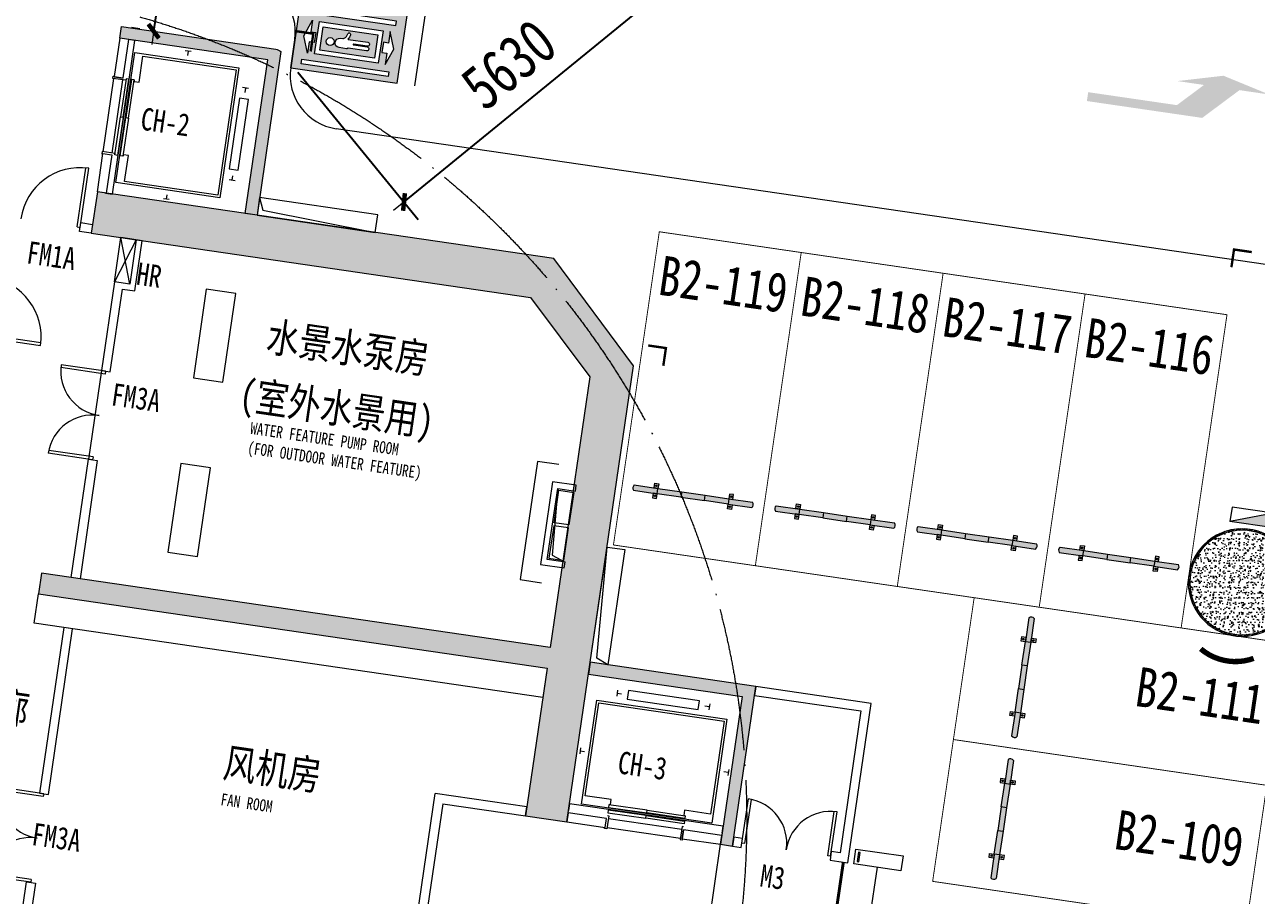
# Model space of a CAD drawing. Header units: inches. Extents: x -414268 to 632271, y -366004 to 318730.
# Drawn here: x 354453 to 375062, y 121917 to 136497 of the extents above; entities that cross this region are included whole.
import ezdxf

# ---------------------------------------------------------------- set-up
doc = ezdxf.new("R2010")
doc.units = ezdxf.units.IN
doc.header["$LTSCALE"] = 1200
doc.header["$MEASUREMENT"] = 0
doc.linetypes.add('DASH', pattern=[0.35, 0.25, -0.1])
doc.linetypes.add('DOTE', pattern=[2.4200000000000004, 2, -0.2, 0.02, -0.2])
doc.layers.get('0').update_dxf_attribs({"linetype": 'CONTINUOUS', "lineweight": 0})
doc.layers.get('DEFPOINTS').update_dxf_attribs({"linetype": 'CONTINUOUS', "lineweight": 0})
for name, color, linetype, lineweight in [('$DDT_AUDIT_GENERATED__1E20', 7, 'CONTINUOUS', 0), ('$DDT_AUDIT_GENERATED__1E23', 7, 'CONTINUOUS', 0), ('0--PAI--', 7, 'CONTINUOUS', 0), ('0--PAI--BLUE', 5, 'CONTINUOUS', 0), ('0--尺寸', 3, 'CONTINUOUS', 0), ('0--弧型立面标', 7, 'CONTINUOUS', 0), ('0--挡车架', 7, 'CONTINUOUS', 0), ('0--立面标', 7, 'CONTINUOUS', 0), ('0--路缘线', 1, 'CONTINUOUS', 0), ('0--转弯箭头', 7, 'CONTINUOUS', 0), ('0－－车位', 4, 'CONTINUOUS', 0), ('0－－车位号码', 7, 'CONTINUOUS', 0), ('7', 7, 'CONTINUOUS', 0), ('COL-GRID-UG-1_8A_200701111', 7, 'CONTINUOUS', 0), ('COL-HATCH', 7, 'CONTINUOUS', 0), ('COLUMN', 7, 'CONTINUOUS', 0), ('DOTE', 7, 'DOTE', 0), ('ELEV-DOOR', 7, 'CONTINUOUS', 0), ('ELEV-EVTR', 7, 'CONTINUOUS', 0), ('EN-TEXT', 7, 'CONTINUOUS', 0), ('GROUND', 7, 'CONTINUOUS', 0), ('HY消火栓', 7, 'CONTINUOUS', 0), ('JJ', 7, 'CONTINUOUS', 0), ('PUB_TEXT', 7, 'CONTINUOUS', 0), ('TEXT-EN', 7, 'CONTINUOUS', 0), ('WALL', 7, 'CONTINUOUS', 0), ('WINDOW', 7, 'CONTINUOUS', 0), ('WINDOW_TEXT', 7, 'CONTINUOUS', 0), ('井道', 7, 'CONTINUOUS', 0), ('水管井', 7, 'CONTINUOUS', 0), ('消火栓', 7, 'CONTINUOUS', 0), ('风管', 7, 'CONTINUOUS', 0)]:
    doc.layers.add(name, color=color, linetype=linetype, lineweight=lineweight)
doc.styles.add('-黑体', font='simhei.ttf', dxfattribs={"width": 0.8})
doc.styles.add('COL-GRID-UG-1_8A_200701112', font='romans.shx', dxfattribs={"width": 0.85})
doc.dimstyles.new('DIMN150', dxfattribs={"dimscale": 1.5, "dimtxt": 250, "dimasz": 1, "dimexe": 250, "dimexo": 300, "dimgap": 150, "dimtad": 1, "dimdec": 0, "dimzin": 0, "dimdsep": 46, "dimtxsty": 'COL-GRID-UG-1_8A_200701112', "dimblk": '_DIMX', "dimcen": 0.09, "dimdle": 0.375, "dimclrd": 1, "dimclre": 1, "dimclrt": 7, "dimadec": 0, "dimazin": 0, "dimtfac": 1, "dimtdec": 0, "dimtix": 1, "dimtmove": 0, "dimatfit": 3, "dimldrblk": '_DIMX', "dimfxl": 250, "dimtolj": 1, "dimtzin": 0, "dimarcsym": 0})

# ---------------------------------------------------------------- blocks, each defined once
blk = doc.blocks.new('$DDT_AUDIT_GENERATED__1DE0')
at = {"layer": '$DDT_AUDIT_GENERATED__1E20'}
h = blk.add_hatch(dxfattribs=at)
h.set_pattern_fill('STEEL', color=256, scale=0.5, style=0)
h.set_pattern_definition([(315, (21.45000000000017, -21.45000000000019), (-0.04419417382415922, -0.04419417382415921), []), (315, (21.45000000000017, -21.48125000000019), (-0.04419417382415922, -0.04419417382415921), [])])
edge = h.paths.add_edge_path(flags=16)
edge.add_arc((-8.881784197001252e-16, 0), 0.8749999999999984, 0, 360)
edge = h.paths.add_edge_path()
edge.add_arc((-8.881784197001252e-16, 0), 0.8999999999999985, 0, 360)
h = blk.add_hatch(dxfattribs=at)
h.set_pattern_fill('AR-CONC', color=256, scale=0.025, style=0)
h.set_pattern_definition([(310, (21.45000000000017, -21.45000000000019), (0.1793150456501884, 0.01568803374564876), [0.01875, -0.20625]), (5.000000000000026, (21.45000000000017, -21.45000000000019), (-0.03468783340325002, -0.188048033425003), [0.015, -0.165]), (259.5486, (21.46494292000016, -21.44869266500019), (0.1446273454285054, -0.1723598855152384), [0.01593504749999999, -0.1752855279999999]), (313.8158, (21.45000000000017, -21.5000000000002), (0.2668102621564111, 0.04137975358225449), [0.02812499999999999, -0.3093749999999999]), (263.3644, (21.47223418625017, -21.4965516732502), (0.2336656763871758, -0.2435294677251105), [0.02390257199999999, -0.26292825]), (8.815800000000026, (21.45000000000017, -21.5000000000002), (0.2336654862834068, -0.2435296502313312), [0.0225, -0.2475]), (339, (21.47500000000016, -21.48750000000018), (0.1492267630296154, 0.1006547226663347), [0.01874999999999999, -0.2062499999999999]), (34, (21.47500000000016, -21.48750000000018), (0.06082883298039541, -0.1812875112617133), [0.015, -0.165]), (288.5486, (21.48743555825017, -21.4791120985002), (0.2100556571453725, -0.08063262417748812), [0.01593504749999999, -0.1752855279999999]), (322.5, (21.45000000000017, -21.45000000000019), (0.003039963829322657, -0.08322346345782788), [0, -0.163, 0, -0.1675, 0, -0.165625]), (352.5, (21.45000000000017, -21.45000000000019), (0.06576738436053713, -0.09860292797059007), [0, -0.0955, 0, -0.15925, 0, -0.063125]), (32.50000000000005, (21.39425000000017, -21.45000000000019), (0.1334556090431022, 0.005638717933594935), [0, -0.06249999999999999, 0, -0.195, 0, -0.2587499999999999]), (42.50000000000004, (21.36925000000016, -21.45000000000019), (0.1457965423355966, -0.02502624558307943), [0, -0.08124999999999999, 0, -0.1295, 0, -0.18375])])
edge = h.paths.add_edge_path()
edge.add_arc((-8.881784197001252e-16, 0), 0.8749999999999984, 0, 360)
at = {"layer": '$DDT_AUDIT_GENERATED__1E23'}
for radius in [0.8999999999999985, 0.8749999999999984]:
    blk.add_circle((-8.881784197001252e-16, 0), radius, dxfattribs=at)
blk = doc.blocks.new('HY')
for p, q in [((0, 0), (0.2400000000000055, -1.77635683940025e-15)), ((0, 0), (0.2400000000000038, -0.6999999999999993)), ((1.77635683940025e-15, -1.77635683940025e-15), (0, -0.6999999999999993)), ((0.240000000000002, -1.77635683940025e-15), (0.2400000000000002, -0.6999999999999993)), ((0, -0.6999999999999993), (0.2400000000000038, -0.6999999999999993))]:
    blk.add_line(p, q)
blk.add_solid([(1.77635683940025e-15, -5.329070518200751e-15), (0.2400000000000055, -1.77635683940025e-15), (0.2400000000000002, -0.6999999999999993)])
blk = doc.blocks.new('A$C47DC52A3')
at = {"layer": 'DOTE'}
blk.add_circle((13968.80007173077, 13968.80005914877), 13968.79999999996, dxfattribs=at)
at = {"layer": 'WALL'}
blk.add_lwpolyline([(16018.78656021537, 24118.80005914977), (16278.28656021537, 24118.80005914977), (16278.28656021537, 23368.80005914977), (16018.78656021537, 23368.80005914977), (16018.80007173079, 21868.80005914873), (16168.80007173079, 21868.80005914873), (16168.78656021537, 23268.80005914977), (16378.28656021537, 23268.80005914977), (16378.28656021537, 24118.80005914872), (16168.78656021537, 24118.80005914872), (16168.80007173079, 24118.80005915424), (16018.80007173079, 24118.80005915424)], close=True, dxfattribs=at)
blk = doc.blocks.new('_A0LCF')
for p, q in [((-0.5000000000007498, 0), (-0.5000000000007498, 0.5000000000012996)), ((-0.4666666666673632, 0), (-0.4666666666673632, 0.498887651571121)), ((0.4666666666674131, 6.315935428982458e-18), (0.4666666666674132, 0.4988876515711244)), ((0.5000000000007998, 0), (0.5000000000007999, 0.5000000000012996)), ((-0.4666666666673632, 0), (-0.5000000000007498, 0)), ((0.5000000000007998, 0), (0.4666666666674131, 0))]:
    blk.add_line(p, q)
for centre, start, end in [((-0.5000000000012996, 0), 0, 89.999999999937), ((0.5000000000012996, 0), 90.00000000005723, 180)]:
    blk.add_arc(centre, 0.5000000000012996, start, end)
blk = doc.blocks.new('_A1LBT')
for p, q in [((0.44999999999982, 0), (0.44999999999982, 0.9969278574199233)), ((0.4999999999998, 0), (0.4999999999998, 1.0000000000004)), ((0.44999999999982, 0), (0.4999999999998, 0))]:
    blk.add_line(p, q)
blk.add_arc((0.5000000000002001, 0), 1.0000000000004, 90.0000000000229, 180)
blk = doc.blocks.new('电梯1')
at = {"layer": 'ELEV-DOOR'}
for points in [[(1941.318539092588, 9.094947017729282e-13), (1941.318539092585, 644.9999999999663), (1986.318539092586, 644.9999999999663), (1986.318539092586, 9.094947017729282e-13)], [(2031.318539092588, 9.094947017729282e-13), (2031.318539092588, 644.9999999999663), (2076.318539092586, 644.9999999999663), (2076.318539092586, 9.094947017729282e-13)], [(1941.318539092588, 9.094947017729282e-13), (1941.318539092584, -645.0000000000427), (1986.318539092586, -645.0000000000427), (1986.318539092586, 9.094947017729282e-13)], [(2031.318539092588, 9.094947017729282e-13), (2031.318539092588, -645.0000000000427), (2076.318539092586, -645.0000000000427), (2076.318539092586, 9.094947017729282e-13)]]:
    blk.add_lwpolyline(points, close=True, dxfattribs=at)
at = {"layer": 'ELEV-EVTR', "color": 5}
for points in [[(1066.909269546251, 1252.999999999966), (1166.909269546274, 1252.999999999953)], [(1116.909269546262, 1252.999999999953), (1116.909269546265, 1177.999999999965)], [(24.99999999998772, 780.0000000000246), (124.9999999999541, 780.00000000001)], [(74.99999999999955, 780.00000000001), (74.99999999999955, 705.0000000000218)], [(24.99999999998772, -780.0000000000255), (124.9999999999541, -780.0000000000109)], [(74.99999999999955, -780.0000000000109), (74.99999999999955, -705.0000000000227)], [(1116.909269546263, -1252.999999999953), (1116.909269546266, -1177.999999999965)], [(1066.909269546251, -1252.999999999967), (1166.909269546274, -1252.999999999953)]]:
    blk.add_lwpolyline(points, dxfattribs=at)
at = {"layer": 'ELEV-EVTR', "color": 2}
blk.add_lwpolyline([(2137.500000000017, -1299.999999999999), (2021.350118039955, -1299.999999999999), (2021.686960145217, 1300.000000000001), (2137.500000000017, 1300.000000000001)], dxfattribs=at)
blk.add_lwpolyline([(237.5000000000005, 1100.000000000004), (237.5000000000014, -1100.000000000001), (1996.318539092588, -1100.000000000001), (1996.318539092584, 1100.000000000002), (237.5000000000005, 1100.000000000004)], close=True, dxfattribs=at)
at = {"layer": 'ELEV-EVTR'}
blk.add_lwpolyline([(1936.318539092586, 644.9999999999663), (1936.318539092586, 619.9999999999663), (1851.318539092585, 619.9999999999673), (1851.318539092585, 1060.000000000003), (277.5, 1060.000000000003), (277.5000000000005, -1060.000000000001), (1851.318539092585, -1060.000000000003), (1851.318539092585, -620.0000000000427), (1936.318539092585, -620.0000000000427), (1936.318539092585, -645.0000000000427)], dxfattribs=at)
blk.add_lwpolyline([(0, -600.0000000000027), (0, 600.0000000000027), (149.9999999999986, 600.0000000000027), (149.9999999999986, -600.0000000000009)], close=True, dxfattribs=at)
blk = doc.blocks.new('_A0XEK')
for p, q in [((-0.5000000000004998, 0), (-0.5000000000004998, 0.5000000000010497)), ((-0.4666666666671299, 0), (-0.4666666666671299, 0.4988876515708717)), ((0.4666666666671798, 6.315935428979301e-18), (0.4666666666671799, 0.498887651570875)), ((0.5000000000005499, 0), (0.50000000000055, 0.5000000000010497)), ((-0.4666666666671299, 0), (-0.5000000000004998, 0)), ((0.5000000000005499, 0), (0.4666666666671798, 0))]:
    blk.add_line(p, q)
for centre, start, end in [((-0.5000000000010497, 0), 0, 89.999999999937), ((0.5000000000010497, 0), 90.00000000005723, 180)]:
    blk.add_arc(centre, 0.5000000000010497, start, end)
blk = doc.blocks.new('A$C6F4820FC')
at = {"layer": '0--挡车架'}
h = blk.add_hatch(color=256, dxfattribs=at)
h.paths.add_polyline_path([(1617.474230922457, 169.3952663332057), (1684.499301437642, 169.3952663332057), (1684.499301437642, 248.7905199443812), (1617.474230922457, 248.7905199443812)])
h.paths.add_polyline_path([(1638.848788944474, 209.0928931387934, -1), (1663.124743415625, 209.0928931387934, -1)], flags=16)
h.paths.add_polyline_path([(1617.474230922457, 1.272001827601343e-05), (1684.499301437642, 1.272001827601343e-05), (1684.499301437642, 79.39526633119387), (1617.474230922457, 79.39526633119384)])
h.paths.add_polyline_path([(1638.848788944473, 39.69763952560606, -1), (1663.124743415624, 39.69763952560606, -1)], flags=16)
h.paths.add_polyline_path([(351.069134268579, 248.7905199443813), (351.0691342685791, 169.3952663332057), (418.0942047837639, 169.3952663332057), (418.0942047837638, 248.7905199443812)])
h.paths.add_polyline_path([(396.7196467617473, 209.0928931387934, 1), (372.4436922905957, 209.0928931387934, 1)], flags=16)
h.paths.add_polyline_path([(418.0942047837639, 79.39526633119387), (351.0691342685791, 79.39526633119387), (351.0691342685791, 1.272001827601343e-05), (418.0942047837639, 1.272001827601343e-05)])
h.paths.add_polyline_path([(372.4436922905957, 39.69763952560606, -1), (396.7196467617473, 39.69763952560606, -1)], flags=16)
h = blk.add_hatch(color=256, dxfattribs=at)
h.paths.add_polyline_path([(2017.784217856827, 79.3952663297232, 0.3952043560108401), (2017.78421785311, 169.3952663332057), (1617.474230922457, 169.3952663332057), (1617.474230922458, 79.39526633119387), (1684.499301437642, 79.39526633119385)])
h.paths.add_polyline_path([(818.9364171714836, 169.3952663332057), (818.9364171714836, 79.39526633119385), (1216.632018534735, 79.39526633119385), (1216.632018534736, 169.3952663332057)])
h.paths.add_polyline_path([(418.094204783764, 79.39526633119385), (418.0942047837638, 169.3952663332057), (351.0691342685791, 169.3952663332057), (17.78421785310638, 169.395266333202, 0.3952043560108128), (17.78421784939219, 79.39526632972411)])
h = blk.add_hatch(color=40, dxfattribs=at)
h.paths.add_polyline_path([(1216.632018534736, 169.3952663332056), (1216.632018534735, 79.39526633119385), (1617.474230922457, 79.39526633119385), (1617.474230922457, 169.3952663332056)])
h.paths.add_polyline_path([(818.9364171714836, 79.39526633119385), (818.9364171714836, 169.3952663332057), (418.0942047837639, 169.3952663332057), (418.0942047837639, 79.39526633119385)])
for p, q in [((17.78421785310638, 169.395266333202), (418.0942047837639, 169.3952663332057)), ((17.78421784939155, 79.39526632972411), (418.0942047837639, 79.39526633119385)), ((818.9364171714838, 169.3952663332057), (1216.632018534736, 169.3952663332057)), ((818.9364171714838, 79.39526633119385), (1216.632018534735, 79.39526633119385)), ((1617.474230922457, 169.3952663332057), (2017.78421785311, 169.3952663332057)), ((1617.474230922457, 79.39526633119385), (2017.784217856827, 79.3952663297232))]:
    blk.add_line(p, q, dxfattribs=at)
for points in [[(418.0942047837639, 169.3952663332057), (351.0691342685791, 169.3952663332057), (351.0691342685791, 248.7905199443812), (418.0942047837639, 248.7905199443812)], [(1617.474230922457, 169.3952663332057), (1684.499301437642, 169.3952663332057), (1684.499301437642, 248.7905199443812), (1617.474230922457, 248.7905199443812)], [(418.0942047837639, 79.39526633119385), (351.0691342685791, 79.39526633119385), (351.0691342685791, 1.272001827601343e-05), (418.0942047837639, 1.272001827601343e-05)], [(1617.474230922457, 79.39526633119385), (1684.499301437642, 79.39526633119385), (1684.499301437642, 1.272001827601343e-05), (1617.474230922457, 1.272001827601343e-05)]]:
    blk.add_lwpolyline(points, close=True, dxfattribs=at)
at = {"layer": '0--挡车架', "color": 0}
for points in [[(818.9364171714838, 169.3952663332057), (818.9364171714838, 79.39526633119385), (418.0942047837639, 79.39526633119385), (418.0942047837639, 169.3952663332057)], [(1617.474230922457, 169.3952663332057), (1617.474230922457, 79.39526633119385), (1216.632018534735, 79.39526633119385), (1216.632018534736, 169.3952663332057)]]:
    blk.add_lwpolyline(points, close=True, dxfattribs=at)
at = {"layer": '0--挡车架'}
for centre in [(384.5816695261715, 209.0928931387934), (1650.986766180049, 209.0928931387934), (384.5816695261715, 39.69763952560606), (1650.986766180049, 39.69763952560606)]:
    blk.add_circle(centre, 12.13797723557582, dxfattribs=at)
for centre, start, end in [((65.82469069586296, 124.3952663294804), 136.8717046789877, 223.1282953162828), ((1969.743745010358, 124.3952663294804), 316.871704683716, 43.12829532101674)]:
    blk.add_arc(centre, 65.82466886578737, start, end, dxfattribs=at)
blk = doc.blocks.new('A$C001A7B1A')
at = {"layer": '0－－车位', "const_width": 15}
blk.add_lwpolyline([(2407.499988817268, 5307.500045389108), (7.499988817267877, 5307.500045389108), (7.499988817267877, 7.500045389109687), (2407.499988817268, 7.500045389109687)], close=True, dxfattribs=at)
at = {"layer": '0--挡车架'}
blk.add_blockref('A$C6F4820FC', (189.7157709641579, 883.1047790596294), dxfattribs=at)
blk = doc.blocks.new('A$C3FB71E46')
at = {"layer": '0--PAI--BLUE'}
h = blk.add_hatch(color=256, dxfattribs=at)
edge = h.paths.add_edge_path(flags=0)
edge.add_arc((244.2265186793375, 466.5068638620141), 71.61886027652905, 236.32853160400958, 258.7037237437576, ccw=False)
edge.add_arc((203.9089958772602, 405.9880238613841), 1.10000000000129, 56.32853160432502, 180)
edge.add_line((202.8089958772616, 405.9880238613841), (202.8089958772616, 294.6148886433803))
edge.add_arc((191.7209958772582, 294.6148886433803), 11.08800000000338, -180, 0, ccw=False)
edge.add_line((180.6329958772549, 294.6148886433803), (180.6329958772549, 371.3548402048546))
edge.add_arc((178.5672967044811, 371.3548402048546), 2.065699172777386, 0, 180)
edge.add_line((176.5015975317074, 371.3548402048546), (176.5015975317074, 294.6148886433803))
edge.add_arc((165.4135975316967, 294.6148886433803), 11.08800000000338, -180, 0, ccw=False)
edge.add_line((154.3255975316933, 294.6148886433803), (154.3255975317006, 398.246805657167))
edge.add_arc((149.3255975316933, 398.246805657167), 5.000000000005457, 0, 45.00000000001474)
edge.add_line((152.8611314376321, 401.7823395631058), (151.5842897618495, 403.0591812388811))
edge.add_arc((155.4733770583698, 406.9482685353942), 5.499999999989353, 179.9999999999242, 224.9999999999196, ccw=False)
edge.add_line((149.9733770583844, 406.9482685354014), (149.9733770583844, 449.2004414041003))
edge.add_arc((176.391186467823, 449.2004414041003), 26.41780940944227, -1.5802470443304628e-11, 180, ccw=False)
edge.add_line((202.8089958772689, 449.200441404093), (202.8089958772762, 435.8531161879509))
edge.add_arc((213.8089958772543, 435.8531161880092), 10.99999999997817, 180.0000000003032, 223.7430230016553)
edge.add_arc((253.6500254099956, 473.9833083840931), 66.14725007774186, 223.743023001345, 251.2405663439351)
edge.add_arc((231.8652397702535, 403.7291788475268), 7.637996105977993, -102.61090736685702, 86.15536940909118, ccw=False)
h.paths.add_polyline_path([(317.6012560640957, 154.6244338827601), (343.0720853264356, 154.6244338827601), (343.0720853264356, 645.3755979158741), (317.6012560640957, 645.3755979158741)], flags=16)
h.paths.add_polyline_path([(55.5533967740048, 154.6244338827601), (30.08256751166482, 154.6244338827601), (30.08256751166482, 645.3755979158741), (55.5533967740048, 645.3755979158741)], flags=16)
h.paths.add_polyline_path([(252.67111009582, 245.1465155439364), (120.4835427422804, 245.1465155439364), (120.4835427422877, 554.1230426020047), (252.6711100958128, 554.1230426020047)], flags=0)
h.paths.add_polyline_path([(277.6711100958346, 220.1465155439364), (95.48354274227313, 220.1465155439364), (95.48354274229496, 579.1230426020047), (277.6711100958128, 579.1230426020047)], flags=16)
h.paths.add_polyline_path([(554.8196001493634, 371.9693006336893), (552.9842985562718, 362.8692635679326), (550.996055163756, 354.2280519004562), (548.8548699718158, 346.0456656312454), (548.0136900749785, 343.3309486914659), (566.3284705560582, 343.3309486914659), (566.3284705560582, 276.113027844418), (518.075332837645, 276.113027844418), (518.075332837645, 266.7453426296706), (570.4961345903721, 266.7453426296706), (570.4961345903721, 213.6363027795378), (569.9990737422486, 204.8039138627792), (568.0490657995833, 195.8568185964468), (564.5314044128172, 189.3185566710454), (559.5607959315239, 185.1891280865893), (553.0225340061297, 183.4685328430642), (527.8636080008146, 183.4685328430642), (518.075332837645, 214.0568927279528), (518.075332837645, 176.1655619205485), (483.3193089184351, 176.1655619205485), (483.3193089184351, 208.4362815991044), (479.9928247809585, 204.2686175647905), (477.3163432910296, 201.3244879258709), (471.5427903627569, 195.6274058973067), (464.9662929875049, 189.9685593186005), (457.5868511652807, 184.3097127398942), (449.4427003459277, 178.689101611053), (430.7073299164331, 197.8450619889627), (430.7073299164331, 176.1655619205485), (395.9895414470811, 176.1655619205485), (395.9895414470811, 233.4422658050025), (395.186597000109, 231.9893187104681), (391.0571684156457, 224.3422287392459), (386.6218562323338, 216.3510197193245), (371.8629725878782, 255.5041203719738), (374.960044026222, 260.6659061025566), (379.7012398083752, 268.9629987213266), (383.8689038426965, 276.9159722914046), (387.5012715790217, 284.486591362911), (390.5601075675149, 291.7130913857109), (392.5483509600308, 296.7219353168621), (395.3395387995261, 305.2484406347794), (379.1277080605432, 305.2484406347794), (379.127708060536, 341.6868243476492), (395.9895414470811, 341.6868243476492), (395.9895414470811, 381.031102249588), (430.7073299164331, 381.031102249588), (430.7073299164331, 341.6868243476492), (443.2103220193821, 341.6868243476492), (443.2103220193821, 305.2484406347794), (430.7073299164331, 305.2484406347794), (430.7073299164331, 300.2395967036282), (431.9690997616854, 299.2072395575087), (437.5514754406759, 294.2366310762154), (444.4338564147765, 287.5454273513969), (445.8868035093037, 305.8602078324766), (483.3193089184351, 305.8602078324766), (483.3193089184351, 313.5837687034073), (448.1809305006755, 313.5837687034073), (448.1809305006755, 343.3309486914659), (461.7162797497367, 343.3309486914659), (458.1221474632621, 350.2515651154245), (453.8780125292396, 358.013361436213), (449.2132876467876, 366.0428059059923), (483.5487216175752, 382.9046392925375), (483.6634279671416, 382.7134620432626), (489.3222745458479, 372.2751842325379), (493.9105285285841, 363.5575016653456), (497.4664253652008, 356.5604143416786), (499.9899650557054, 351.2456868116788), (487.2957957034741, 343.3309486914659), (507.6752904767782, 343.3309486914659), (510.1223592675742, 349.9456815165759), (512.4547217087966, 357.7074778373644), (513.6017852044752, 361.7222000722541), (515.5900285969983, 370.0192926910313), (517.6547428892227, 379.9987451034758), (554.8960710490792, 372.2751842325379)], flags=16)
h.paths.add_polyline_path([(-1.569014420965686e-05, 700.0000158993207), (-1.569014420965686e-05, 100.0000158993207), (599.9999843098558, 100.0000158993207), (599.9999843098558, 700.0000158993207)])
h.paths.add_polyline_path([(474.1810364028352, 266.7453426296706), (483.3193089184351, 266.7453426296706), (483.3193089184351, 276.113027844418), (475.0222162996652, 276.113027844418)], flags=16)
h.paths.add_polyline_path([(535.7401106711695, 228.0128319254291), (535.7401106711695, 236.9599271917687), (518.075332837645, 236.9599271917687), (518.075332837645, 219.2569139083862), (527.02242810397, 219.2569139083862), (532.9871582815249, 220.9392737020535)], flags=0)
h.paths.add_polyline_path([(534.9371662241902, 313.5837687034073), (518.075332837645, 313.5837687034073), (518.075332837645, 305.8602078324766), (534.9371662241902, 305.8602078324766)], flags=0)
h.paths.add_polyline_path([(440.9161950280104, 236.9599271917687), (442.7897320709599, 264.8718055867212), (436.5191182945564, 248.6217393978732), (435.9455865467171, 249.4246838448598), (430.7073299164331, 256.5364775180933), (430.7073299164331, 212.4127683841361), (437.1308854922536, 216.3127842694666), (445.2368008617486, 221.6275117994664), (452.0427109361408, 226.5598848309019), (457.5486157154228, 231.1481388136308), (463.1692268442712, 236.9599271917687)], flags=0)
h.paths.add_polyline_path([(93.26270681537426, 181.0484476993006), (186.5773264190502, 145.209885410266), (279.8919460227262, 181.0484476993006), (215.0290768305349, 181.0484476993006), (215.0290768305349, 209.0242725465432), (158.1255760075655, 209.0242725465432), (158.1255760075655, 181.0484476993006)], flags=16)
h.paths.add_polyline_path([(491.0428697893731, 518.6787217315868), (491.0428697893658, 531.3728910838181), (518.6871000353422, 531.3728910838181), (518.6871000353422, 518.6787217315868)], flags=0)
h.paths.add_polyline_path([(424.4749515898875, 518.6787217315868), (424.4749515898802, 531.3728910838181), (451.3162373888699, 531.3728910838181), (451.3162373888772, 518.6787217315868)], flags=0)
h.paths.add_polyline_path([(451.3162373888772, 564.4847906592113), (451.3162373888699, 576.3377801146053), (424.4749515898875, 576.3377801146053), (424.4749515898875, 564.4847906592113)], flags=0)
h.paths.add_polyline_path([(518.6871000353422, 564.4847906592113), (518.6871000353422, 576.3377801146053), (491.0428697893731, 576.3377801146053), (491.0428697893731, 564.4847906592113)], flags=0)
h.paths.add_polyline_path([(524.7283011126055, 464.9579146837496), (529.2783196454839, 466.2579199788597), (532.0312720351212, 473.7138327007997), (532.0312720351285, 482.240338018717), (491.0428697893731, 482.240338018717), (491.0428697893731, 472.0314729071324), (491.6164015372196, 468.4755760705157), (497.8870153136158, 464.9579146837496)], flags=0)
edge = h.paths.add_edge_path(flags=0)
edge.add_arc((176.391186467823, 503.2942508135384), 22.17599999999462, 0, 360)
h.paths.add_polyline_path([(93.26270681537426, 618.2211104466405), (186.5773264190502, 654.0596727356824), (279.8919460227262, 618.2211104466405), (215.0290768305349, 618.2211104466405), (215.0290768305349, 590.2452855994052), (158.1255760075655, 590.2452855994052), (158.1255760075655, 618.2211104466405)], flags=16)
h.paths.add_polyline_path([(565.1814070603723, 443.7372400136082), (561.051978475909, 437.9636870853428), (555.7372509459092, 433.4519040023151), (549.1225181208065, 430.2783616642555), (541.2842509003021, 428.3283537215975), (532.2224492844034, 427.6783510740497), (468.7898379731196, 427.6783510740497), (463.7809940419684, 428.1371764723153), (456.8603776180098, 431.0430706613843), (452.6927135836959, 436.7401526899484), (451.3162373888772, 445.1901871081427), (451.3162373888772, 482.240338018717), (424.4749515898875, 482.240338018717), (424.4749515898875, 472.2608856062725), (386.4306789830589, 472.2608856062725), (386.4306789830589, 612.7761638274824), (451.3162373888699, 612.7761638274824), (451.3162373888772, 627.114457523523), (491.0428697893731, 627.114457523523), (491.0428697893731, 612.7761638274824), (556.7696080920286, 612.7761638274824), (556.7696080920286, 485.3756449069188), (570.0755446419498, 481.3991581218797), (570.0755446419498, 466.410861778284), (569.6549546935421, 459.1461263056262), (568.0490657995833, 450.8107982369911)], flags=16)
at = {"layer": '0--PAI--'}
for points in [[(-1.569014420965686e-05, 700.0000158993207), (-1.569014420965686e-05, 100.0000158993207), (599.9999843098558, 100.0000158993207), (599.9999843098558, 700.0000158993207)], [(55.5533967740048, 154.6244338827601), (30.08256751166482, 154.6244338827601), (30.08256751166482, 645.3755979158741), (55.5533967740048, 645.3755979158741)], [(93.26270681537426, 618.2211104466405), (186.5773264190502, 654.0596727356824), (279.8919460227262, 618.2211104466405), (215.0290768305349, 618.2211104466405), (215.0290768305349, 590.2452855994052), (158.1255760075655, 590.2452855994052), (158.1255760075655, 618.2211104466405)], [(317.6012560640957, 154.6244338827601), (343.0720853264356, 154.6244338827601), (343.0720853264356, 645.3755979158741), (317.6012560640957, 645.3755979158741)], [(565.1814070603723, 443.7372400136082), (561.051978475909, 437.9636870853428), (555.7372509459092, 433.4519040023151), (549.1225181208065, 430.2783616642555), (541.2842509003021, 428.3283537215975), (532.2224492844034, 427.6783510740497), (468.7898379731196, 427.6783510740497), (463.7809940419684, 428.1371764723153), (456.8603776180098, 431.0430706613843), (452.6927135836959, 436.7401526899484), (451.3162373888772, 445.1901871081427), (451.3162373888772, 482.240338018717), (424.4749515898875, 482.240338018717), (424.4749515898875, 472.2608856062725), (386.4306789830589, 472.2608856062725), (386.4306789830589, 612.7761638274824), (451.3162373888699, 612.7761638274824), (451.3162373888772, 627.114457523523), (491.0428697893731, 627.114457523523), (491.0428697893731, 612.7761638274824), (556.7696080920286, 612.7761638274824), (556.7696080920286, 485.3756449069188), (570.0755446419498, 481.3991581218797), (570.0755446419498, 466.410861778284), (569.6549546935421, 459.1461263056262), (568.0490657995833, 450.8107982369911)], [(277.6711100958346, 220.1465155439364), (95.48354274227313, 220.1465155439364), (95.48354274229496, 579.1230426020047), (277.6711100958128, 579.1230426020047)], [(252.67111009582, 245.1465155439364), (120.4835427422804, 245.1465155439364), (120.4835427422877, 554.1230426020047), (252.6711100958128, 554.1230426020047)], [(451.3162373888772, 564.4847906592113), (451.3162373888699, 576.3377801146053), (424.4749515898875, 576.3377801146053), (424.4749515898875, 564.4847906592113)], [(518.6871000353422, 564.4847906592113), (518.6871000353422, 576.3377801146053), (491.0428697893731, 576.3377801146053), (491.0428697893731, 564.4847906592113)], [(424.4749515898875, 518.6787217315868), (424.4749515898802, 531.3728910838181), (451.3162373888699, 531.3728910838181), (451.3162373888772, 518.6787217315868)], [(491.0428697893731, 518.6787217315868), (491.0428697893658, 531.3728910838181), (518.6871000353422, 531.3728910838181), (518.6871000353422, 518.6787217315868)], [(524.7283011126055, 464.9579146837496), (529.2783196454839, 466.2579199788597), (532.0312720351212, 473.7138327007997), (532.0312720351285, 482.240338018717), (491.0428697893731, 482.240338018717), (491.0428697893731, 472.0314729071324), (491.6164015372196, 468.4755760705157), (497.8870153136158, 464.9579146837496)], [(554.8196001493634, 371.9693006336893), (552.9842985562718, 362.8692635679326), (550.996055163756, 354.2280519004562), (548.8548699718158, 346.0456656312454), (548.0136900749785, 343.3309486914659), (566.3284705560582, 343.3309486914659), (566.3284705560582, 276.113027844418), (518.075332837645, 276.113027844418), (518.075332837645, 266.7453426296706), (570.4961345903721, 266.7453426296706), (570.4961345903721, 213.6363027795378), (569.9990737422486, 204.8039138627792), (568.0490657995833, 195.8568185964468), (564.5314044128172, 189.3185566710454), (559.5607959315239, 185.1891280865893), (553.0225340061297, 183.4685328430642), (527.8636080008146, 183.4685328430642), (518.075332837645, 214.0568927279528), (518.075332837645, 176.1655619205485), (483.3193089184351, 176.1655619205485), (483.3193089184351, 208.4362815991044), (479.9928247809585, 204.2686175647905), (477.3163432910296, 201.3244879258709), (471.5427903627569, 195.6274058973067), (464.9662929875049, 189.9685593186005), (457.5868511652807, 184.3097127398942), (449.4427003459277, 178.689101611053), (430.7073299164331, 197.8450619889627), (430.7073299164331, 176.1655619205485), (395.9895414470811, 176.1655619205485), (395.9895414470811, 233.4422658050025), (395.186597000109, 231.9893187104681), (391.0571684156457, 224.3422287392459), (386.6218562323338, 216.3510197193245), (371.8629725878782, 255.5041203719738), (374.960044026222, 260.6659061025566), (379.7012398083752, 268.9629987213266), (383.8689038426965, 276.9159722914046), (387.5012715790217, 284.486591362911), (390.5601075675149, 291.7130913857109), (392.5483509600308, 296.7219353168621), (395.3395387995261, 305.2484406347794), (379.1277080605432, 305.2484406347794), (379.127708060536, 341.6868243476492), (395.9895414470811, 341.6868243476492), (395.9895414470811, 381.031102249588), (430.7073299164331, 381.031102249588), (430.7073299164331, 341.6868243476492), (443.2103220193821, 341.6868243476492), (443.2103220193821, 305.2484406347794), (430.7073299164331, 305.2484406347794), (430.7073299164331, 300.2395967036282), (431.9690997616854, 299.2072395575087), (437.5514754406759, 294.2366310762154), (444.4338564147765, 287.5454273513969), (445.8868035093037, 305.8602078324766), (483.3193089184351, 305.8602078324766), (483.3193089184351, 313.5837687034073), (448.1809305006755, 313.5837687034073), (448.1809305006755, 343.3309486914659), (461.7162797497367, 343.3309486914659), (458.1221474632621, 350.2515651154245), (453.8780125292396, 358.013361436213), (449.2132876467876, 366.0428059059923), (483.5487216175752, 382.9046392925375), (483.6634279671416, 382.7134620432626), (489.3222745458479, 372.2751842325379), (493.9105285285841, 363.5575016653456), (497.4664253652008, 356.5604143416786), (499.9899650557054, 351.2456868116788), (487.2957957034741, 343.3309486914659), (507.6752904767782, 343.3309486914659), (510.1223592675742, 349.9456815165759), (512.4547217087966, 357.7074778373644), (513.6017852044752, 361.7222000722541), (515.5900285969983, 370.0192926910313), (517.6547428892227, 379.9987451034758), (554.8960710490792, 372.2751842325379)], [(474.1810364028352, 266.7453426296706), (483.3193089184351, 266.7453426296706), (483.3193089184351, 276.113027844418), (475.0222162996652, 276.113027844418)], [(534.9371662241902, 313.5837687034073), (518.075332837645, 313.5837687034073), (518.075332837645, 305.8602078324766), (534.9371662241902, 305.8602078324766)], [(93.26270681537426, 181.0484476993006), (186.5773264190502, 145.209885410266), (279.8919460227262, 181.0484476993006), (215.0290768305349, 181.0484476993006), (215.0290768305349, 209.0242725465432), (158.1255760075655, 209.0242725465432), (158.1255760075655, 181.0484476993006)], [(440.9161950280104, 236.9599271917687), (442.7897320709599, 264.8718055867212), (436.5191182945564, 248.6217393978732), (435.9455865467171, 249.4246838448598), (430.7073299164331, 256.5364775180933), (430.7073299164331, 212.4127683841361), (437.1308854922536, 216.3127842694666), (445.2368008617486, 221.6275117994664), (452.0427109361408, 226.5598848309019), (457.5486157154228, 231.1481388136308), (463.1692268442712, 236.9599271917687)], [(535.7401106711695, 228.0128319254291), (535.7401106711695, 236.9599271917687), (518.075332837645, 236.9599271917687), (518.075332837645, 219.2569139083862), (527.02242810397, 219.2569139083862), (532.9871582815249, 220.9392737020535)]]:
    blk.add_lwpolyline(points, close=True, dxfattribs=at)
blk.add_lwpolyline([(230.1976435748074, 396.2754477392373, -0.09794157306994242), (204.5188689543866, 406.9034772079831, 0.5989112694484939), (202.8089958772616, 405.9880238613841), (202.8089958772616, 294.6148886433803, -0.9999999999999999), (180.6329958772549, 294.6148886433803), (180.6329958772549, 371.3548402048546, 0.9999999999999999), (176.5015975317074, 371.3548402048546), (176.5015975317001, 294.6148886433803, -0.9999999999999999), (154.3255975316933, 294.6148886433803), (154.3255975317006, 398.246805657167, 0.1989123673797559), (152.8611314376321, 401.7823395631058), (151.5842897618495, 403.0591812388811, -0.1989123673796662), (149.9733770583844, 406.9482685354014), (149.9733770583844, 449.2004414041003, -1.000000000000009), (202.8089958772689, 449.200441404093), (202.8089958772762, 435.8531161879509, 0.1932169226587637), (205.8620660804154, 428.247440228326, 0.120559723050095), (232.3773759516916, 411.3499859600706, -1.07958307243308), (230.1976435489196, 396.2754477444105)], format="xyb", dxfattribs=at)
blk.add_circle((176.391186467823, 503.2942508135384), 22.17599999999462, dxfattribs=at)
at = {"layer": '7'}
blk.add_lwpolyline([(-1.569014420965686e-05, 1.589932071510702e-05), (599.9999843098558, 1.589932071510702e-05)], dxfattribs=at)
blk = doc.blocks.new('_DIMX')
blk.add_line((-150, 0), (150, 0))
at = {"const_width": 50}
blk.add_lwpolyline([(-70, -70), (70, 70)], dxfattribs=at)
blk = doc.blocks.new('*D278')
at = {"layer": '0--尺寸', "color": 0, "lineweight": -2}
for p, q in [((363387.8470358887, 139259.4081372801), (365398.6720174461, 136796.5538964622)), ((360801.4807406519, 133527.2400237928), (365160.3454405736, 137086.0840205534)), ((359026.6585057051, 135698.6668232256), (361037.4834872624, 133235.8125824077))]:
    blk.add_line(p, q, dxfattribs=at)
at = {"layer": 'DEFPOINTS', "color": 0}
for p in [(363103.2494417989, 139607.9826765659), (365161.5073557046, 137087.0326792004), (358742.0609116152, 136047.2413625114)]:
    blk.add_point(p, dxfattribs=at)
at = {"layer": '0--尺寸', "color": 0, "lineweight": -2, "xscale": 1.5, "yscale": 1.5, "zscale": 1.5}
for p, rotation in [((365161.5073557046, 137087.0326792003), 39.23030489107995), ((360800.3188255209, 133526.2913651459), 219.23030489108)]:
    blk.add_blockref('_DIMX', p, dxfattribs=dict(at, rotation=rotation))
at = {"layer": '0--尺寸', "color": 7, "insert": (362551.3519279978, 135832.7876376493), "char_height": 750, "attachment_point": 5, "rotation": 39.230304891079946, "style": '-黑体'}
blk.add_mtext('\\A1;5630', dxfattribs=at)
blk = doc.blocks.new('*D279')
at = {"layer": '0--尺寸', "color": 0, "lineweight": -2}
for p, q in [((357674.800678924, 143659.1453002343), (356611.4244311183, 136388.2680694502)), ((357441.3135977737, 143694.8090787542), (357303.9650633278, 143714.8964993727)), ((356377.5032140574, 136420.9634265022), (356240.1546796148, 136441.0508471202))]:
    blk.add_line(p, q, dxfattribs=at)
at = {"layer": 'DEFPOINTS', "color": 0}
for p in [(357886.5768180336, 143629.6886926689), (356611.2073631648, 136386.7838587159), (356822.7664343172, 136355.843040417)]:
    blk.add_point(p, dxfattribs=at)
at = {"layer": '0--尺寸', "color": 0, "lineweight": -2, "xscale": 1.5, "yscale": 1.5, "zscale": 1.5}
for p, rotation in [((357675.0177468776, 143660.6295109685), 81.6793996836047), ((356611.2073631646, 136386.783858716), 261.6793996836047)]:
    blk.add_blockref('_DIMX', p, dxfattribs=dict(at, rotation=rotation))
at = {"layer": '0--尺寸', "color": 7, "insert": (356475.2177246315, 140121.3872639698), "char_height": 750, "attachment_point": 5, "rotation": 81.67939968360471, "style": '-黑体'}
blk.add_mtext('\\A1;7351', dxfattribs=at)

msp = doc.modelspace()

# ---------------------------------------------------------------- hatches: boundary and pattern name
at = {"layer": '0--转弯箭头'}
msp.add_hatch(color=256, dxfattribs=at).paths.add_polyline_path([(374512.0659767134, 135640.8218648075), (375274.7026411374, 135327.1575249853), (374779.9657297377, 135399.5135095242), (374156.1635442051, 134934.8944899773), (373562.4792505253, 135021.7216714241), (372226.6895897459, 135217.0828296793), (372248.3963851076, 135365.5039030992), (373732.607119307, 135148.4359494823), (374186.2814360578, 135486.340690971), (373741.018215798, 135551.461077056)])
at = {"layer": 'COL-HATCH'}
h = msp.add_hatch(color=256, dxfattribs=at)
edge = h.paths.add_edge_path()
edge.add_line((358742.060911586, 136047.2413624793), (358341.0400749456, 133305.245501323))
edge.add_line((358341.0400749456, 133305.245501323), (358143.1453103852, 133334.1878951373))
edge.add_line((358143.1453103851, 133334.1878951373), (358519.2190189804, 135905.6067797429))
edge.add_line((358519.2190189803, 135905.6067797429), (356045.8068775067, 136267.3247269257))
edge.add_line((356045.8068775068, 136267.3247269257), (356074.7214721012, 136465.2456914944))
edge.add_line((356074.7214721011, 136465.2456914944), (358657.4816672159, 136087.513299933))
edge.add_arc((352565.651463615, 123184.4803924391), 14268.80000004819, 64.350725369867, 64.72688426904091, ccw=False)
h = msp.add_hatch(color=256, dxfattribs=at)
edge = h.paths.add_edge_path()
edge.add_line((358742.060911586, 136047.2413624793), (358341.0400749456, 133305.245501323))
edge.add_line((358341.0400749456, 133305.245501323), (358143.1453103852, 133334.1878951373))
edge.add_line((358143.1453103851, 133334.1878951373), (358519.2190189804, 135905.6067797429))
edge.add_line((358519.2190189803, 135905.6067797429), (356045.8068775067, 136267.3247269257))
edge.add_line((356045.8068775068, 136267.3247269257), (356074.7214721012, 136465.2456914944))
edge.add_line((356074.7214721011, 136465.2456914944), (358657.4816672159, 136087.513299933))
edge.add_arc((352565.651463615, 123184.4803924391), 14268.80000004819, 64.350725369867, 64.72688426904091, ccw=False)
for points in [[(363305.1696196448, 132579.2344188823), (355669.4607533888, 133695.9678178146), (355568.162375039, 133003.3361418542), (362916.9738073781, 131928.5619050816), (363907.8885538794, 130598.1497641018), (363245.5434289593, 126069.3387267391), (354736.0685528744, 127313.8616607518), (354685.4193636998, 126967.5458227716), (363194.8942397847, 125723.0228887589), (362833.1143171061, 123249.3383317577), (363525.7459930666, 123148.0399534078), (364642.4793919989, 130783.7488196639)], [(363305.1696196448, 132579.2344188823), (355669.4607533888, 133695.9678178146), (355568.162375039, 133003.3361418542), (362916.9738073781, 131928.5619050816), (363907.8885538794, 130598.1497641018), (363245.5434289593, 126069.3387267391), (354736.0685528744, 127313.8616607518), (354685.4193636998, 126967.5458227716), (363194.8942397847, 125723.0228887589), (362833.1143171061, 123249.3383317577), (363525.7459930666, 123148.0399534078), (364642.4793919989, 130783.7488196639)], [(366686.9950134003, 125414.4257615698), (363916.4683095591, 125819.6192749692), (363887.5259157448, 125621.7245104091), (366460.1578550259, 125245.473390824), (366098.3779323481, 122771.7888338228), (366296.2726969076, 122742.8464400086)], [(366686.9950134003, 125414.4257615698), (363916.4683095591, 125819.6192749692), (363887.5259157448, 125621.7245104091), (366460.1578550259, 125245.473390824), (366098.3779323481, 122771.7888338228), (366296.2726969076, 122742.8464400086)]]:
    msp.add_hatch(color=256, dxfattribs=at).paths.add_polyline_path(points)

# ---------------------------------------------------------------- linework, layer by layer
for p, q in [((355954.3519403404, 132188.876745498), (356062.899286435, 132930.9801573248)), ((356319.6543741605, 132893.4293566244), (355954.3519403404, 132188.876745498)), ((356211.1203973569, 132151.323989524), (356062.899286435, 132930.9801573248)), ((365649.7708282265, 119704.4199831408), (366098.3779323481, 122771.7888338228))]:
    msp.add_line(p, q)
at = {"layer": '0--弧型立面标', "const_width": 89.99999999999997}
msp.add_lwpolyline([(375016.7583567409, 125884.8244960727, -0.2679491924311205), (374131.0959450506, 126044.8310350605, -0.2679491924311205)], format="xyb", dxfattribs=at)
at = {"layer": '0--立面标'}
for points, const_width in [([(358985.5412011416, 136387.9361013864), (359282.3833479818, 136344.5225106653), (359238.9697572607, 136047.6803638251)], 40), ([(374985.304315387, 132688.0092907344), (374688.4621685469, 132731.4228814554), (374645.0485778258, 132434.5807346153)], 39.99999999999999), ([(364885.9596815699, 131124.4435585946), (365182.8018284101, 131081.0299678734), (365139.3882376891, 130784.1878210332)], 40)]:
    msp.add_lwpolyline(points, dxfattribs=dict(at, const_width=const_width))
at = {"layer": '0--路缘线'}
for p, q in [((358904.4110155742, 135775.2609455438), (358972.8933348485, 136243.5115172269)), ((375991.014529776, 132366.7462768878), (359664.6966839313, 134754.4937328598))]:
    msp.add_line(p, q, dxfattribs=at)
for centre, start, end in [((358082.366894328, 136373.7522893904), 351.6793996841437, 81.67939968390236), ((359794.9374560946, 135645.0201733804), 171.6793996841437, 261.6793996839024)]:
    msp.add_arc(centre, 900, start, end, dxfattribs=at)
at = {"layer": 'COLUMN'}
msp.add_lwpolyline([(358742.060911586, 136047.2413624793), (358341.0400749456, 133305.245501323), (358143.1453103851, 133334.1878951373), (358519.2190189803, 135905.6067797429), (356045.8068775068, 136267.3247269257), (356074.7214721011, 136465.2456914944), (358657.4816672158, 136087.5132999331, -0.00164130429913889)], format="xyb", close=True, dxfattribs=at)
msp.add_lwpolyline([(363305.1696196448, 132579.2344188823), (355669.4607533888, 133695.9678178146), (355568.162375039, 133003.3361418542), (362916.9738073781, 131928.5619050816), (363907.8885538794, 130598.1497641018), (363245.5434289593, 126069.3387267391), (354736.0685528744, 127313.8616607518), (354685.4193636998, 126967.5458227716), (363194.8942397847, 125723.0228887589), (362833.1143171061, 123249.3383317577), (363525.7459930666, 123148.0399534078), (364642.4793919989, 130783.7488196639), (363305.1696196398, 132579.234418883)], dxfattribs=at)
msp.add_lwpolyline([(366686.9950134003, 125414.4257615698), (363916.4683095591, 125819.6192749692), (363887.5259157448, 125621.7245104091), (366460.1578550259, 125245.473390824), (366098.3779323481, 122771.7888338228), (366296.2726969076, 122742.8464400086), (366686.9950134003, 125414.4257615698)], close=True, dxfattribs=at)
at = {"layer": 'DEFPOINTS'}
for p, q in [((355951.5582171452, 135623.2054235677), (356099.9792905654, 135601.498628207)), ((355763.577369322, 134337.8789277498), (355911.9984427419, 134316.1721323891)), ((364168.9039778869, 123053.9771735112), (364190.6107732473, 123202.3982469314)), ((365455.2199475277, 122865.8516137186), (365476.9267428885, 123014.2726871387))]:
    msp.add_line(p, q, dxfattribs=at)
at = {"layer": 'ELEV-DOOR', "color": 5}
for points in [[(356149.8984465008, 135589.1446891051), (356146.280647274, 135564.4078435351), (355930.4855784949, 135595.9681825752), (355936.2740572576, 135635.5471354872), (355953.005336836, 135633.1001617956)], [(355963.364718368, 134313.7129315152), (355966.9825175949, 134338.4497770852), (355751.1874488156, 134370.0101161254), (355745.3989700524, 134330.4311632134), (355762.1302496312, 134327.9841895218)], [(364202.9647123491, 123252.3174028666), (364227.7015579193, 123248.6996036398), (364196.1412188793, 123032.9045348604), (364156.5622659673, 123038.6930136233), (364159.0092396589, 123055.4242932019)], [(365479.3859437623, 123065.6389627647), (365454.6490981923, 123069.2567619914), (365423.0887591523, 122853.4616932121), (365462.6677120641, 122847.6732144493), (365465.1146857556, 122864.404494028)]]:
    msp.add_lwpolyline(points, dxfattribs=at)
at = {"layer": 'ELEV-EVTR'}
for p, q in [((355767.9187283937, 134367.5631424338), (355947.3615700423, 135594.5106827065)), ((355916.3398018142, 134345.856347073), (356095.7826434621, 135572.8038873458)), ((365425.5357328439, 122870.1929727908), (364198.5881925707, 123049.6358144391)), ((365447.2425282043, 123018.6140462109), (364220.2949879316, 123198.0568878592))]:
    msp.add_line(p, q, dxfattribs=at)
at = {"layer": 'GROUND'}
msp.add_line((355737.2973560239, 130704.6640560181), (355520.2294024169, 129220.4533218173), dxfattribs=at)
at = {"layer": 'JJ'}
msp.add_line((368595.3077088096, 121532.4072542111), (368720.4835620553, 122388.3021109365), dxfattribs=at)
for points in [[(368324.694032935, 122446.1868985644), (368360.8720252023, 122693.5553542646), (369152.451083443, 122577.7857790089), (369116.2730911758, 122330.4173233087)], [(368410.8630159334, 122480.1598301062), (368433.70290322, 122636.32846447), (368407.2029263842, 122640.2041241792), (368384.3630390973, 122484.0354898152)]]:
    msp.add_lwpolyline(points, close=True, dxfattribs=at)
at = {"layer": 'WALL'}
for p, q in [((367950.6112998886, 122652.4927644615), (367928.9045045281, 122504.0716910413)), ((368099.0323733091, 122630.7859691006), (367950.6112998886, 122652.4927644615)), ((367928.9045045281, 122504.0716910413), (368077.3255779485, 122482.3648956805)), ((368077.3255779485, 122482.3648956805), (368077.3255779485, 122482.3648956806))]:
    msp.add_line(p, q, dxfattribs=at)
for points in [[(356045.7625204602, 136267.3312138105), (355951.877151554, 135625.3862836649), (356100.2982249741, 135603.6794883042), (356194.1835938806, 136245.6244184499)], [(355669.6920004157, 133695.9339976044), (355763.5773693225, 134337.87892775), (355911.9984427424, 134316.1721323894), (355818.113073836, 133674.2272022437)], [(355568.162375039, 133003.3361418542), (355370.2676104785, 133032.2785356685), (355391.9744058395, 133180.6996090886), (355589.8691703992, 133151.7572152744)], [(357987.3564204064, 131992.6107332325), (357492.6195090059, 132064.9667177681), (357275.5515553994, 130580.7559835673), (357770.2884667994, 130508.3999990317)], [(355379.2265376949, 127219.7988808555), (355230.8054642749, 127241.5056762162), (355520.2294024169, 129220.4533218173), (355668.6504758379, 129198.7465264565)], [(357560.4561116461, 129073.662955971), (357065.7192002461, 129146.0189405065), (356848.6512466391, 127661.8082063057), (357343.3881580395, 127589.4522217701)], [(363494.9547370172, 127498.2872910383), (363198.112590177, 127541.7008817596), (363371.7669530623, 128729.0694691204), (363668.6090999029, 128685.6558783989), (363683.0802968098, 128784.603260679), (363287.2907676895, 128842.4880483075), (363084.6940109898, 127457.2246963868), (363480.4835401099, 127399.3399087583)], [(354613.0633791637, 126472.8089113714), (354685.4193636996, 126967.5458227716), (363194.8942397844, 125723.022888759), (363122.5382552486, 125228.2859773588)], [(363525.7459930666, 123148.0399534078), (364168.9039778871, 123053.9771735115), (364190.6107732474, 123202.3982469319), (363547.4527884275, 123296.4610268281)], [(365455.2199475276, 122865.8516137189), (366098.3779323479, 122771.7888338226), (366120.0847277084, 122920.2099072429), (365476.9267428889, 123014.2726871391)], [(366466.4005656882, 122869.5607180681), (366317.979492268, 122891.2675134288), (366296.2726969071, 122742.8464400087), (366444.6937703272, 122721.139644648)]]:
    msp.add_lwpolyline(points, close=True, dxfattribs=at)
for points in [[(355107.8002905601, 126400.4529268363), (354702.6067771649, 123629.9262229942), (354851.027850585, 123608.2194276335), (355256.2213639846, 126378.7461314751), (355107.8002905598, 126400.4529268361)], [(368077.3255779485, 122482.3648956805), (368077.3255779485, 122482.3648956805), (368225.7466513685, 122460.6581003198), (368616.4689678611, 125132.237421881), (366686.9950134004, 125414.4257615698), (366665.2882180393, 125266.0046881499), (368446.3410990807, 125005.5231438215), (368099.0323733093, 122630.7859691006)], [(360977.5370656993, 120236.1451643562), (360883.4742858031, 119592.9871795359), (354253.9996730445, 120562.5573723124), (354485.5388235582, 122145.7154887934), (354633.9598969784, 122124.0086934326), (354424.1275418248, 120689.2716503719), (360756.7600077434, 119763.1150483167), (361321.1366871221, 123622.0629572387)], [(361447.8509651806, 123451.935088458), (362833.1143171061, 123249.3383317577), (362854.8211124673, 123397.7594051776), (361321.1366871216, 123622.0629572388)], [(361447.8509651806, 123451.9350884581), (360999.2438610599, 120384.5662377763)]]:
    msp.add_lwpolyline(points, dxfattribs=at)
at = {"layer": 'WINDOW', "linetype": 'DASH', "ltscale": 1000, "const_width": 50}
msp.add_lwpolyline([(368151.5361146586, 122471.5114980001), (367702.9290105384, 119404.1426473181)], dxfattribs=at)
at = {"layer": '井道'}
for p, q in [((363033.862211571, 129182.743785869), (362744.4382734285, 127203.796140268)), ((363390.0727877824, 129130.6474770029), (363033.862211571, 129182.743785869)), ((362744.4382734285, 127203.796140268), (363100.6488496401, 127151.6998314018))]:
    msp.add_line(p, q, dxfattribs=at)
at = {"layer": '水管井'}
for points in [[(360319.9877205465, 133015.8215631805), (360363.4013112678, 133312.6637100207), (358384.4536656669, 133602.0876481631), (358341.0400749455, 133305.245501323)], [(364198.6566492477, 127749.0932294304), (364495.498796088, 127705.679638709), (364213.310456399, 125776.2056842478), (363916.4683095589, 125819.6192749693)]]:
    msp.add_lwpolyline(points, close=True, dxfattribs=at)
for points in [[(358384.4536656669, 133602.0876481631), (358440.9768752977, 133389.3837264494), (360319.9877205465, 133015.8215631805)], [(364213.310456399, 125776.2056842478), (364025.7022064138, 125891.2751244864), (364198.6566492477, 127749.0932294304)]]:
    msp.add_lwpolyline(points, dxfattribs=at)
at = {"layer": '风管'}
for points in [[(363371.7669530623, 128729.0694691204), (363279.6733062897, 127613.9850555192), (363494.9547370172, 127498.2872910383), (363198.112590177, 127541.7008817596)], [(363392.8859994057, 128700.7148243235), (363640.2544551058, 128664.5368320557), (363560.662872117, 128120.3262295154), (363313.2944164163, 128156.5042217833)], [(363226.4672349739, 127562.8199281029), (363473.835690674, 127526.6419358351), (363553.4272736634, 128070.8525383753), (363306.0588179633, 128107.0305306432)]]:
    msp.add_lwpolyline(points, close=True, dxfattribs=at)

# ---------------------------------------------------------------- block references
for p, rotation in [((364296.3331474071, 127777.759320759), 351.6793996836047), ((366671.0703221595, 127430.4505952152), 351.6793996836047), ((369045.8074969142, 127083.141869674), 351.6793996836047), ((371420.5446716692, 126735.8331441328), 351.6793996836047), ((370334.2940943171, 126909.8584595597), 261.6793996873758), ((369986.9853687761, 124535.1212848048), 261.6793996873758)]:
    msp.add_blockref('A$C001A7B1A', p, dxfattribs=dict(rotation=rotation))
at = {"layer": '7', "xscale": 3.000000000007569, "yscale": 3, "zscale": 3, "rotation": 81.67939968402295}
msp.add_blockref('A$C3FB71E46', (360982.3060974635, 135471.3658501703), dxfattribs=at)
at = {"layer": 'COL-GRID-UG-1_8A_200701111', "xscale": -1000.00000000001, "yscale": 1000.000000000015, "zscale": 1000, "rotation": 171.6793996836047}
msp.add_blockref('$DDT_AUDIT_GENERATED__1DE0', (374824.5555414921, 127155.1464889533), dxfattribs=at)
at = {"layer": 'COL-HATCH', "rotation": 351.6793996836047}
msp.add_blockref('A$C47DC52A3', (336722.4368945866, 111384.1709619699), dxfattribs=at)
at = {"layer": 'COL-HATCH', "xscale": -1}
for p, rotation in [((358110.7042865829, 134651.5230434321), 351.6793996836047), ((365148.8790707212, 125262.9147161832), 81.67939968400037)]:
    msp.add_blockref('电梯1', p, dxfattribs=dict(at, rotation=rotation))
at = {"layer": 'HY消火栓', "xscale": 1000.000000000003, "yscale": 1000.000000000015, "zscale": 1000, "rotation": 261.6793996840424}
msp.add_blockref('HY', (375347.9006377143, 128314.9418673203), dxfattribs=at)
at = {"layer": 'WINDOW'}
for name, p, xscale, yscale, zscale, rotation in [('_A1LBT', (354885.6605277593, 133173.8976252107), 999.9999999999521, 1000.000000000015, 1000, 351.6793996836047), ('_A1LBT', (353800.5146969642, 131766.1126846264), 1000.000000000014, 1000.000000000015, 1000, 261.6793996839919), ('_A0LCF', (355698.0265468167, 129952.4288510827), 1500.000000000008, 1499.999999999989, 1500, 81.67939968399513), ('_A0LCF', (354663.3359679574, 122877.6910180587), 1500.000000000008, 1499.999999999989, 1500, 81.67939968399513), ('_A0XEK', (367196.9289752637, 122681.8688354406), -1500.000000000009, -1499.999999999988, 1500, 171.6793996836047)]:
    msp.add_blockref(name, p, dxfattribs=dict(at, xscale=xscale, yscale=yscale, zscale=zscale, rotation=rotation))

# ---------------------------------------------------------------- texts
at = {"layer": '0－－车位号码', "style": '-黑体', "width": 0.8}
for s, p in [('B2-119', (365032.6525861447, 131979.4277875587)), ('B2-118', (367407.3897608971, 131632.1190620147)), ('B2-117', (369782.126935652, 131284.8103364736)), ('B2-116', (372156.864110407, 130937.5016109324)), ('B2-111', (373008.7861236265, 125093.5254879752)), ('B2-109', (372658.5835905747, 122699.0017896906))]:
    msp.add_text(s, height=660, rotation=351.67939968401, dxfattribs=at).set_placement(p)
at = {"layer": 'EN-TEXT', "char_height": 200, "width": 7490.018492822831, "attachment_point": 1, "rotation": 351.67939968399276, "style": '-黑体'}
for s, insert in [('WATER FEATURE PUMP ROOM\\P(FOR OUTDOOR WATER FEATURE)', (358248.3779864646, 129843.6269405346)), ('FAN ROOM', (357751.9737600438, 123627.4135594825))]:
    msp.add_mtext(s, dxfattribs=dict(at, insert=insert))
at = {"layer": 'PUB_TEXT', "style": '-黑体', "width": 0.8}
for s, p in [('水景水泵房', (358475.6628254052, 131037.5544552943)), ('(室外水景用)', (358023.7276581895, 130066.9501106391)), ('走廊', (353409.0091652169, 124928.4955496549)), ('风机房', (357753.9621454995, 123901.0075171367))]:
    msp.add_text(s, height=500, rotation=351.6793996841438, dxfattribs=at).set_placement(p)
at = {"layer": 'TEXT-EN', "style": '-黑体', "width": 0.8}
for s, p in [('CH-2', (356376.5308082761, 134742.0090474772)), ('CH-3', (364360.8558301392, 123964.3433548355))]:
    msp.add_text(s, height=375, rotation=351.6793996841438, dxfattribs=at).set_placement(p)
at = {"layer": 'WINDOW_TEXT', "style": '-黑体', "width": 0.8}
for s, p in [('FM1A', (354470.5742444714, 132502.5076479311)), ('FM3A', (355887.5347665742, 130124.9619278424)), ('FM3A', (354556.1411825125, 122762.6974267277)), ('M3', (366740.3458535314, 122069.468979586))]:
    msp.add_text(s, height=375, rotation=351.6793996841438, dxfattribs=at).set_placement(p)
at = {"layer": '消火栓', "style": '-黑体', "width": 0.8}
msp.add_text('HR', height=375, rotation=351.6793996841438, dxfattribs=at).set_placement((356308.1564115873, 132146.4982766753))

# ---------------------------------------------------------------- dimensions: what is measured, and where the dimension line sits
at = {"layer": '0--尺寸'}
dim = msp.add_linear_dim(base=(356611.2073631648, 136386.7838587159), p1=(357886.5768180335, 143629.6886926689), p2=(356822.7664343173, 136355.843040417), angle=81.67939968390236, dimstyle='DIMN150', override={"dimtxt": 500, "dimgap": 200, "dimtxsty": '-黑体', "dimclrd": 0, "dimclre": 0, "dimfxl": 0.36, "dimarcsym": 1}, dxfattribs=at)
dim.commit()
dim.dimension.update_dxf_attribs({"geometry": '*D279', "text_midpoint": (356475.2177246315, 140121.3872639698)})
dim = msp.add_aligned_dim(p1=(358742.0609116152, 136047.2413625114), p2=(363103.2494417988, 139607.9826765659), distance=-3254.476076017942, dimstyle='DIMN150', override={"dimtxt": 500, "dimgap": 200, "dimtxsty": '-黑体', "dimclrd": 0, "dimclre": 0, "dimfxl": 0.36, "dimarcsym": 1}, dxfattribs=at)
dim.commit()
dim.dimension.update_dxf_attribs({"geometry": '*D278', "text_midpoint": (362551.3519279978, 135832.7876376493)})

doc.saveas('drawing.dxf')
